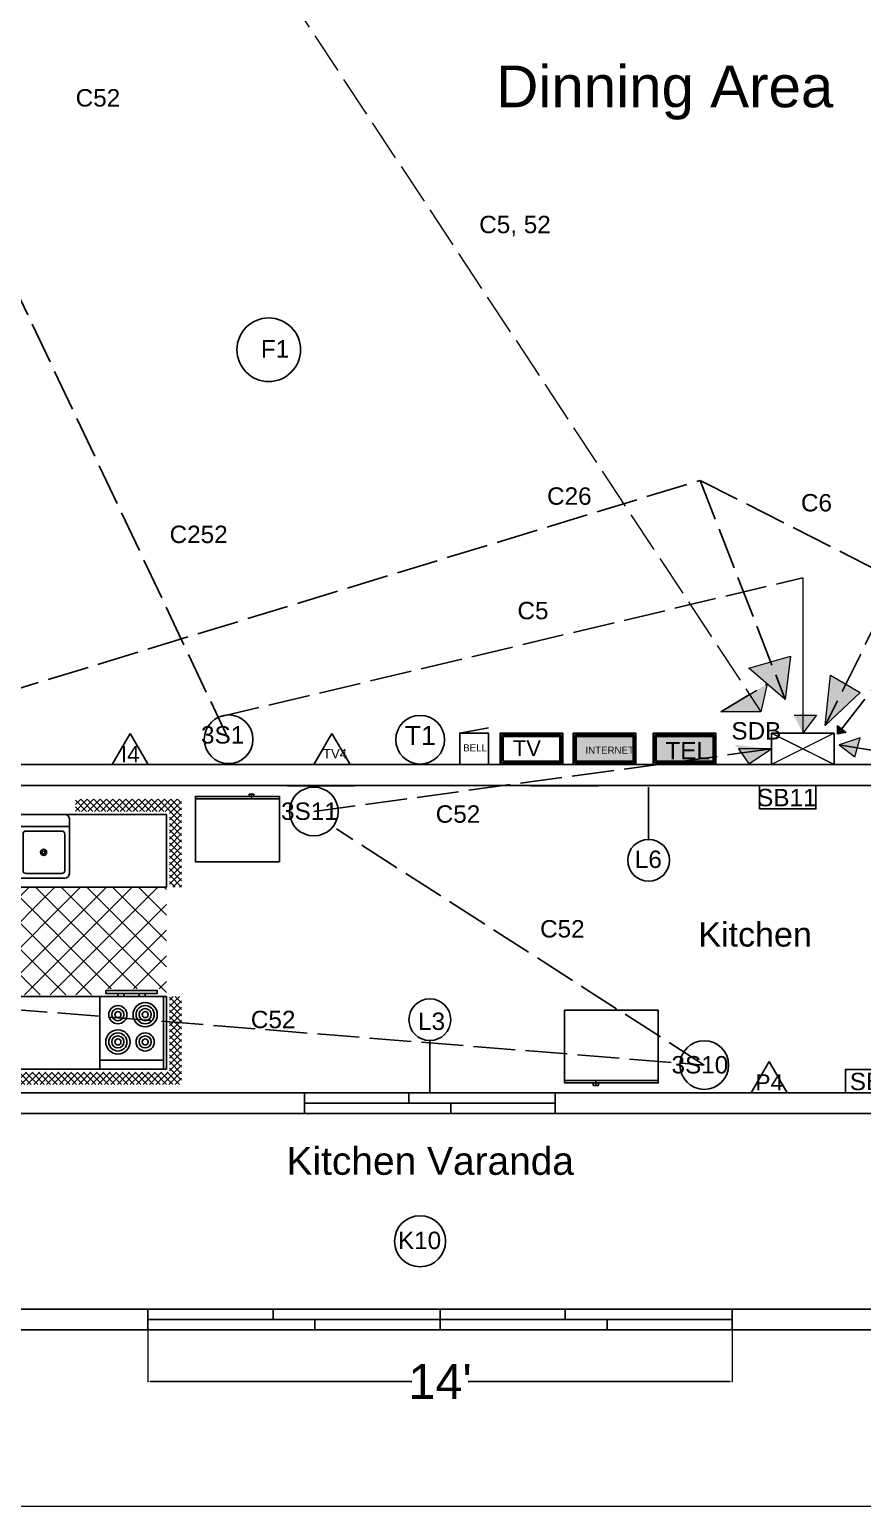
# Model space of a CAD drawing. Header units: inches. Extents: x 1396 to 31789, y 4626 to 27828.
# Drawn here: x 22813.2 to 23052.7, y 26054 to 26478.6 of the extents above; entities that cross this region are included whole.
import ezdxf
from ezdxf.enums import TextEntityAlignment as Align

# ---------------------------------------------------------------- set-up
doc = ezdxf.new("R2010")
doc.units = ezdxf.units.IN
doc.header["$MEASUREMENT"] = 0
doc.linetypes.add('ACAD_ISO02W100', pattern=[15, 12, -3])
doc.layers.add('bath', color=4, linetype='Continuous')
doc.layers.add('Heavy Load', color=3, linetype='ACAD_ISO02W100')
doc.layers.add('text', color=6, linetype='Continuous', lineweight=9)
doc.styles.add('Arial', font='arial.ttf')
doc.styles.get("Standard").update_dxf_attribs({"font": 'arial.ttf'})
doc.dimstyles.new('civil layout', dxfattribs={"dimtxt": 10, "dimasz": 0.625, "dimexe": 0.18, "dimexo": 0.0625, "dimgap": 0.09, "dimtad": 0, "dimtih": 1, "dimtoh": 1, "dimdec": 1, "dimzin": 0, "dimdsep": 46, "dimlunit": 4, "dimtxsty": 'Standard', "dimcen": 0.09, "dimclrd": 256, "dimclre": 256, "dimclrt": 256, "dimadec": 0, "dimazin": 0, "dimtfac": 1.5, "dimtdec": 1, "dimtofl": 0, "dimtmove": 0, "dimatfit": 0, "dimfxl": 1, "dimtolj": 1, "dimtzin": 0, "dimlwe": -1, "dimarcsym": 0})

# ---------------------------------------------------------------- blocks, each defined once
blk = doc.blocks.new('Faucet - single handle front')
for p, q in [((-2, 6), (-2, 5.5)), ((-1, 6), (-2, 6)), ((-0.5, 4), (-2, 5.5)), ((-2, 5.5), (-1, 5.5)), ((-1, 5.5), (-1, 6)), ((0.5, 4), (-1, 6)), ((-1, 5.5), (0.5, 4)), ((-0.25, 2), (3.75, 5)), ((3.75, 4.5), (3.75, 5)), ((3.75, 5), (4.75, 5)), ((4.75, 5), (4.75, 4.5)), ((-0.75, 3), (0.75, 3)), ((-0.75, 0.5), (-0.75, 3)), ((-0.75, 1), (0.75, 1)), ((-0.5, 4), (0.5, 4)), ((3.75, 4.5), (-0.25, 1.5)), ((-0.25, 1.5), (-0.25, 2)), ((0.75, 1.5), (-0.25, 1.5)), ((0.75, 1.5), (4.08742, 4.003)), ((0.75, 3), (0.75, 2.7386)), ((0.75, 1.5), (0.75, 0.5)), ((3.75, 4), (3.75, 4.5)), ((4.75, 4.5), (3.75, 4.5)), ((4.75, 4), (3.75, 4)), ((4.75, 4.5), (4.75, 4))]:
    blk.add_line(p, q)
blk.add_lwpolyline([(-6, 0), (-6, 0.5), (6, 0.5), (6, 0)], close=True)
for centre, start, end in [((1.25426, 3.0302), 151.0646, 180.8629), ((-1.25426, 3.0302), 359.1371, 28.93536)]:
    blk.add_arc(centre, 2.00448, start, end)
blk = doc.blocks.new('Kitchen Layout - 7 x 8 ft')
for p, q in [((-5, 81.32), (2.68, 89)), ((-5, 83.44), (0.56, 89)), ((-5, 85.56), (-1.56, 89)), ((-5, 87.68), (-3.68, 89)), ((-1, 84.97), (-5, 88.97)), ((1.09, 85), (-2.91, 89)), ((3.21, 85), (-0.79, 89)), ((0.81, 85), (4.81, 89)), ((5.34, 85), (1.34, 89)), ((2.93, 85), (6.93, 89)), ((7.46, 85), (3.46, 89)), ((5.05, 85), (9.05, 89)), ((9.58, 85), (5.58, 89)), ((7.17, 85), (11.17, 89)), ((11.7, 85), (7.7, 89)), ((9.29, 85), (13.29, 89)), ((13.82, 85), (9.82, 89)), ((11.41, 85), (15.41, 89)), ((15.94, 85), (11.94, 89)), ((13.53, 85), (17.53, 89)), ((18.06, 85), (14.06, 89)), ((15.65, 85), (19.65, 89)), ((20.18, 85), (16.18, 89)), ((17.78, 85), (21.78, 89)), ((22.31, 85), (18.31, 89)), ((19.9, 85), (23.9, 89)), ((24.43, 85), (20.43, 89)), ((22.02, 85), (26.02, 89)), ((26.55, 85), (22.55, 89)), ((24.14, 85), (28.14, 89)), ((28.67, 85), (24.67, 89)), ((26.26, 85), (30.26, 89)), ((30.79, 85), (26.79, 89)), ((28.38, 85), (32.38, 89)), ((32.91, 85), (28.91, 89)), ((30.5, 85), (34.5, 89)), ((35.03, 85), (31.03, 89)), ((32.63, 85), (36.63, 89)), ((37.16, 85), (33.16, 89)), ((34.75, 85), (38.75, 89)), ((39.28, 85), (35.28, 89)), ((36.87, 85), (40.87, 89)), ((41.4, 85), (37.4, 89)), ((38.99, 85), (42.99, 89)), ((43.52, 85), (39.52, 89)), ((41.11, 85), (45.11, 89)), ((45.64, 85), (41.64, 89)), ((43.23, 85), (47.23, 89)), ((47.76, 85), (43.76, 89)), ((45.35, 85), (49.35, 89)), ((49.88, 85), (45.88, 89)), ((47.47, 85), (51.47, 89)), ((52, 85), (48, 89)), ((49.6, 85), (53.6, 89)), ((54.13, 85), (50.13, 89)), ((51.72, 85), (55.72, 89)), ((56.25, 85), (52.25, 89)), ((53.84, 85), (57.84, 89)), ((58.37, 85), (54.37, 89)), ((55.96, 85), (59.96, 89)), ((60.49, 85), (56.49, 89)), ((58.08, 85), (62.08, 89)), ((62.61, 85), (58.61, 89)), ((60.2, 85), (64.2, 89)), ((64.73, 85), (60.73, 89)), ((62.32, 85), (66.32, 89)), ((66.85, 85), (62.85, 89)), ((64.45, 85), (68.45, 89)), ((68.97, 85), (64.97, 89)), ((66.57, 85), (70.57, 89)), ((71.1, 85), (67.1, 89)), ((68.69, 85), (72.69, 89)), ((73.22, 85), (69.22, 89)), ((70.81, 85), (74.81, 89)), ((75.34, 85), (71.34, 89)), ((72.93, 85), (76.93, 89)), ((77.46, 85), (73.46, 89)), ((75.05, 85), (79.05, 89)), ((79.58, 85), (75.58, 89)), ((77.17, 85), (81.17, 89)), ((81.7, 85), (77.7, 89)), ((79.29, 85), (83.29, 89)), ((83.82, 85), (79.82, 89)), ((81.42, 85), (85.42, 89)), ((85.95, 85), (81.95, 89)), ((83.54, 85), (87.54, 89)), ((88.07, 85), (84.07, 89)), ((85.66, 85), (89.66, 89)), ((90.19, 85), (86.19, 89)), ((87.78, 85), (91.78, 89)), ((92.31, 85), (88.31, 89)), ((89.9, 85), (93.9, 89)), ((94.43, 85), (90.43, 89)), ((92.02, 85), (96.02, 89)), ((96.55, 85), (92.55, 89)), ((94.14, 85), (98.14, 89)), ((101, 82.67), (94.67, 89)), ((96.27, 85), (100.27, 89)), ((101, 84.79), (96.79, 89)), ((101, 86.92), (98.92, 89)), ((-1, 82.85), (-5, 86.85)), ((-1, 80.73), (-5, 84.73)), ((-5, 79.19), (-1, 83.19)), ((34, 84), (96, 84)), ((34, 60), (34, 84)), ((96, 84), (96, 60)), ((97, 83.61), (101, 87.61)), ((97, 81.49), (101, 85.49)), ((101, 80.55), (97, 84.55)), ((97, 79.37), (101, 83.37)), ((-1, 78.61), (-5, 82.61)), ((-5, 77.07), (-1, 81.07)), ((-1, 76.49), (-5, 80.49)), ((-5, 74.95), (-1, 78.95)), ((-1, 74.36), (-5, 78.36)), ((74, 81), (95, 81)), ((101, 78.43), (97, 82.43)), ((97, 77.25), (101, 81.25)), ((101, 76.31), (97, 80.31)), ((97, 75.13), (101, 79.13)), ((101, 74.19), (97, 78.19)), ((-5, 72.83), (-1, 76.83)), ((-1, 72.24), (-5, 76.24)), ((-5, 70.71), (-1, 74.71)), ((-1, 70.12), (-5, 74.12)), ((97, 73.01), (101, 77.01)), ((101, 72.07), (97, 76.07)), ((97, 70.89), (101, 74.89)), ((101, 69.95), (97, 73.95)), ((-5, 68.59), (-1, 72.59)), ((-1, 68), (-5, 72)), ((-5, 66.47), (-1, 70.47)), ((-1, 65.88), (-5, 69.88)), ((-5, 64.35), (-1, 68.35)), ((97, 68.76), (101, 72.76)), ((101, 67.82), (97, 71.82)), ((97, 66.64), (101, 70.64)), ((101, 65.7), (97, 69.7)), ((97, 64.52), (101, 68.52)), ((-1, 63.76), (-5, 67.76)), ((-5, 62.22), (-1, 66.22)), ((-1, 61.64), (-5, 65.64)), ((-5, 60.1), (-1, 64.1)), ((-1, 59.52), (-5, 63.52)), ((101, 63.58), (97, 67.58)), ((97, 62.4), (101, 66.4)), ((101, 61.46), (97, 65.46)), ((97, 60.28), (101, 64.28)), ((100.34, 60), (97, 63.34)), ((-5, 57.98), (-1, 61.98)), ((-1, 57.39), (-5, 61.39)), ((-1.73, 56), (-5, 59.27)), ((-4.86, 56), (-1, 59.86)), ((10.4, 24), (45.9, 59.5)), ((18.88, 24), (54.38, 59.5)), ((27.37, 24), (62.87, 59.5)), ((33.03, 55.11), (37.41, 59.5)), ((96, 60), (34, 60)), ((35.85, 24), (71.35, 59.5)), ((76.2, 24), (40.7, 59.5)), ((84.68, 24), (49.18, 59.5)), ((93.17, 24), (57.67, 59.5)), ((61.31, 24), (96, 58.69)), ((96, 29.65), (66.15, 59.5)), ((80, 60), (80, 59)), ((82, 59), (82, 60)), ((87, 59), (87, 60)), ((89, 60), (89, 59)), ((98.22, 60), (97, 61.22)), ((98.84, 60), (101, 62.16)), ((100.96, 60), (101, 60.04)), ((-3.85, 56), (-5, 57.15)), ((-2.74, 56), (-1, 57.74)), ((0, 57), (33, 57)), ((0, 30.57), (24.43, 55)), ((0, 39.06), (15.94, 55)), ((0, 47.54), (7.46, 55)), ((1.91, 24), (32.91, 55)), ((33.77, 24), (2.77, 55)), ((42.26, 24), (11.26, 55)), ((50.74, 24), (19.74, 55)), ((59.23, 24), (28.23, 55)), ((31, 55), (31, 56)), ((32, 55), (31, 55)), ((32, 56), (32, 55)), ((67.71, 24), (33.68, 58.04)), ((44.34, 24), (77.84, 57.5)), ((52.82, 24), (86.32, 57.5)), ((96, 38.14), (76.64, 57.5)), ((96, 46.63), (85.13, 57.5)), ((96, 55.11), (93.57, 57.54)), ((25.29, 24), (0, 49.29)), ((69.79, 24), (96, 50.21)), ((16.8, 24), (0, 40.8)), ((78.28, 24), (96, 41.72)), ((8.32, 24), (0, 32.32)), ((86.76, 24), (96, 33.24)), ((95.25, 24), (96, 24.75)), ((-5, 21.92), (-2.92, 24)), ((-5, 19.8), (-1, 23.8)), ((-1, 19.21), (-5, 23.21)), ((-5, 17.68), (-1, 21.68)), ((-1, 17.09), (-5, 21.09)), ((-5, 15.55), (-1, 19.55)), ((-1, 21.33), (-3.67, 24)), ((-1, 23.45), (-1.55, 24)), ((0, 24), (96, 24)), ((0, 0), (0, 24)), ((96, 24), (96, 0)), ((97, 22.1), (98.9, 24)), ((97, 19.97), (101, 23.97)), ((101, 19.03), (97, 23.03)), ((97, 17.85), (101, 21.85)), ((101, 16.91), (97, 20.91)), ((97, 15.73), (101, 19.73)), ((101, 21.16), (98.16, 24)), ((101, 23.28), (100.28, 24)), ((-1, 14.97), (-5, 18.97)), ((-5, 13.43), (-1, 17.43)), ((-1, 12.85), (-5, 16.85)), ((-5, 11.31), (-1, 15.31)), ((-1, 10.73), (-5, 14.73)), ((47.25, 6.5), (47.25, 18.5)), ((48.75, 18.5), (48.75, 6.5)), ((101, 14.79), (97, 18.79)), ((97, 13.61), (101, 17.61)), ((101, 12.67), (97, 16.67)), ((97, 11.49), (101, 15.49)), ((-5, 9.19), (-1, 13.19)), ((-1, 8.6), (-5, 12.6)), ((-5, 7.07), (-1, 11.07)), ((-1, 6.48), (-5, 10.48)), ((101, 10.55), (97, 14.55)), ((97, 9.37), (101, 13.37)), ((101, 8.43), (97, 12.43)), ((97, 7.25), (101, 11.25)), ((101, 6.31), (97, 10.31)), ((-5, 4.95), (-1, 8.95)), ((-1, 4.36), (-5, 8.36)), ((-5, 2.83), (-1, 6.83)), ((-1, 2.24), (-5, 6.24)), ((97, 5.12), (101, 9.12)), ((101, 4.18), (97, 8.18)), ((97, 3), (101, 7)), ((101, 2.06), (97, 6.06)), ((97, 0.88), (101, 4.88)), ((-5, 0.71), (-1, 4.71)), ((-1, 0.12), (-5, 4.12)), ((-5, -1.42), (-1, 2.58)), ((2, -5), (-5, 2)), ((-5, -3.54), (-1, 0.46)), ((96, 0), (0, 0)), ((64, 4), (32, 4)), ((93.24, -5), (101, 2.76)), ((95.36, -5), (101, 0.64)), ((101, -0.06), (97, 3.94)), ((101, -2.18), (97, 1.82)), ((-0.12, -5), (-5, -0.12)), ((-2.25, -5), (-5, -2.25)), ((-4.37, -5), (-5, -4.37)), ((-4.34, -5), (-0.34, -1)), ((-2.22, -5), (1.78, -1)), ((-0.1, -5), (3.9, -1)), ((4.12, -5), (0.12, -1)), ((2.02, -5), (6.02, -1)), ((6.24, -5), (2.24, -1)), ((4.14, -5), (8.14, -1)), ((8.36, -5), (4.36, -1)), ((6.27, -5), (10.27, -1)), ((10.48, -5), (6.48, -1)), ((8.39, -5), (12.39, -1)), ((12.6, -5), (8.6, -1)), ((10.51, -5), (14.51, -1)), ((14.73, -5), (10.73, -1)), ((12.63, -5), (16.63, -1)), ((16.85, -5), (12.85, -1)), ((14.75, -5), (18.75, -1)), ((18.97, -5), (14.97, -1)), ((16.87, -5), (20.87, -1)), ((21.09, -5), (17.09, -1)), ((18.99, -5), (22.99, -1)), ((23.21, -5), (19.21, -1)), ((21.11, -5), (25.11, -1)), ((25.33, -5), (21.33, -1)), ((23.24, -5), (27.24, -1)), ((27.45, -5), (23.45, -1)), ((25.36, -5), (29.36, -1)), ((29.57, -5), (25.57, -1)), ((27.48, -5), (30, -2.48)), ((30, -3.3), (27.7, -1)), ((29.6, -5), (30, -4.6)), ((30, -1.18), (29.82, -1)), ((66, -2.54), (67.54, -1)), ((66, -4.66), (69.66, -1)), ((69.88, -5), (66, -1.12)), ((67.76, -5), (66, -3.24)), ((67.78, -5), (71.78, -1)), ((72, -5), (68, -1)), ((69.9, -5), (73.9, -1)), ((74.12, -5), (70.12, -1)), ((72.03, -5), (76.03, -1)), ((76.24, -5), (72.24, -1)), ((74.15, -5), (78.15, -1)), ((78.36, -5), (74.36, -1)), ((76.27, -5), (80.27, -1)), ((80.49, -5), (76.49, -1)), ((78.39, -5), (82.39, -1)), ((82.61, -5), (78.61, -1)), ((80.51, -5), (84.51, -1)), ((84.73, -5), (80.73, -1)), ((82.63, -5), (86.63, -1)), ((86.85, -5), (82.85, -1)), ((84.75, -5), (88.75, -1)), ((88.97, -5), (84.97, -1)), ((86.88, -5), (90.88, -1)), ((91.09, -5), (87.09, -1)), ((89, -5), (93, -1)), ((93.21, -5), (89.21, -1)), ((91.12, -5), (95.12, -1)), ((95.34, -5), (91.34, -1)), ((97.46, -5), (93.46, -1)), ((99.58, -5), (95.58, -1)), ((101, -4.3), (97, -0.3)), ((97.48, -5), (101, -1.48)), ((99.6, -5), (101, -3.6))]:
    blk.add_line(p, q)
for points in [[(0, 56), (0, 84), (33, 84), (33, 56)], [(74, 60), (74, 84), (95, 84), (95, 60)], [(76, 58), (76, 59), (93, 59), (93, 58)]]:
    blk.add_lwpolyline(points, close=True)
for points in [[(32, 1.5), (32, 19.5)], [(33.5, 21), (62.5, 21)], [(34.5, 19.5), (46.25, 19.5)], [(49.75, 19.5), (61.5, 19.5)], [(64, 19.5), (64, 1.5)], [(33.5, 6.5), (33.5, 18.5)], [(62.5, 18.5), (62.5, 6.5)], [(46.25, 5.5), (34.5, 5.5)], [(61.5, 5.5), (49.75, 5.5)], [(62.5, 0), (33.5, 0)]]:
    blk.add_lwpolyline(points)
for centre, radius in [((80, 75), 4), ((80, 75), 3), ((89, 75), 3), ((80, 75), 2), ((80, 75), 1), ((89, 75), 2), ((89, 75), 1), ((80, 66), 3), ((89, 66), 4), ((89, 66), 3), ((80, 66), 2), ((80, 66), 1), ((89, 66), 2), ((89, 66), 1), ((40.5, 12.5), 1), ((40.5, 12.5), 0.5), ((55.5, 12.5), 1), ((55.5, 12.5), 0.5)]:
    blk.add_circle(centre, radius)
for centre, radius, start, end in [((33.5, 19.5), 1.5, 90, 180), ((34.5, 18.5), 1, 90, 180), ((46.25, 18.5), 1, 0, 90), ((49.75, 18.5), 1, 90, 180), ((61.5, 18.5), 1, 0, 90), ((62.5, 19.5), 1.5, 0, 90), ((34.5, 6.5), 1, 180, 270), ((46.25, 6.5), 1, 270, 0), ((49.75, 6.5), 1, 180, 270), ((61.5, 6.5), 1, 270, 0), ((33.5, 1.5), 1.5, 180, 270), ((62.5, 1.5), 1.5, 270, 0)]:
    blk.add_arc(centre, radius, start, end)
blk = doc.blocks.new('kitchen')
for name, p in [('Kitchen Layout - 7 x 8 ft', (-101, 3.6)), ('Faucet - single handle front', (-85.44, 6.84))]:
    blk.add_blockref(name, p)
blk = doc.blocks.new('Refrigerator-2 door - 36 in top')
for p, q in [((0, -26.999999), (36, -26.999999)), ((11, -27.999999), (11, -28.999999)), ((12, -26.999999), (12, -28.999999)), ((13, -28.999999), (13, -27.999999)), ((11, -28.999999), (13, -28.999999))]:
    blk.add_line(p, q)
blk.add_lwpolyline([(0, -27.999999), (0, 0), (36, 0), (36, -27.999999)], close=True)
blk = doc.blocks.new('*D312')
at = {"layer": 'Defpoints', "color": 0, "transparency": 16777216}
for p in [(22847.26, 26107.71), (23015.26, 26107.71), (23015.26, 26089.88)]:
    blk.add_point(p, dxfattribs=at)
at = {"layer": 'text', "transparency": 16777216}
for p, q in [((22847.26, 26107.64), (22847.26, 26089.7)), ((23015.26, 26107.64), (23015.26, 26089.7))]:
    blk.add_line(p, q, dxfattribs=at)
at = {"layer": 'text', "lineweight": -2, "transparency": 16777216}
for p, q in [((22847.88, 26089.88), (22923.15, 26089.88)), ((23014.63, 26089.88), (22939.36, 26089.88))]:
    blk.add_line(p, q, dxfattribs=at)
at = {"layer": 'text', "transparency": 16777216}
for points in [[(22847.88, 26089.99), (22847.88, 26089.78), (22847.26, 26089.88)], [(23014.63, 26089.99), (23014.63, 26089.78), (23015.26, 26089.88)]]:
    blk.add_solid(points, dxfattribs=at)
at = {"layer": 'text', "transparency": 16777216, "insert": (22931.26, 26089.88), "char_height": 10, "attachment_point": 5}
blk.add_mtext("\\A1;14'", dxfattribs=at)

msp = doc.modelspace()

# ---------------------------------------------------------------- hatches: boundary and pattern name
at = {"true_color": 0x2776bb}
h = msp.add_hatch(color=152, dxfattribs=at)
h.dxf.hatch_style = 1
h.paths.add_polyline_path([(22970.4, 26268.21), (22986.73, 26268.21), (22986.73, 26275.32), (22970.4, 26275.32)])
at = {"true_color": 0x727430}
h = msp.add_hatch(color=67, dxfattribs=at)
h.dxf.hatch_style = 1
h.paths.add_polyline_path([(23009.73, 26268.21), (23009.73, 26275.32), (22993.4, 26275.32), (22993.4, 26268.21)])
at = {"layer": 'text'}
h = msp.add_hatch(color=3, dxfattribs=at)
h.dxf.hatch_style = 1
h.paths.add_polyline_path([(23026.29, 26296.79), (23020, 26294.96), (23030.5, 26285.96)])
h.paths.add_polyline_path([(23032, 26298.46), (23026.29, 26296.79), (23030.5, 26285.96)])
at = {"layer": 'text', "linetype": 'ACAD_ISO02W100'}
h = msp.add_hatch(color=3, dxfattribs=at)
h.dxf.hatch_style = 1
h.paths.add_polyline_path([(23020.22, 26287.42), (23012, 26282.46), (23023.5, 26282.46)])
h.paths.add_polyline_path([(23025.25, 26290.46), (23020.22, 26287.42), (23023.5, 26282.46)])
at = {"layer": 'text'}
h = msp.add_hatch(color=3, dxfattribs=at)
h.dxf.hatch_style = 1
h.paths.add_polyline_path([(23047.89, 26290.38), (23043.5, 26292.96), (23042, 26278.46)])
h.paths.add_polyline_path([(23052, 26287.96), (23047.89, 26290.38), (23042, 26278.46)])
h = msp.add_hatch(color=3, dxfattribs=at)
h.dxf.hatch_style = 1
h.paths.add_polyline_path([(23039.5, 26281.46), (23036.25, 26281.46), (23035.5, 26276.26)])
h.paths.add_polyline_path([(23036.25, 26281.46), (23033, 26281.46), (23035.5, 26276.26)])
h = msp.add_hatch(color=3, dxfattribs=at)
h.dxf.hatch_style = 1
h.paths.add_polyline_path([(23046.7, 26277.5), (23045.5, 26278.46), (23045.5, 26275.96)])
h.paths.add_polyline_path([(23048, 26276.46), (23046.7, 26277.5), (23045.5, 26275.96)])
h = msp.add_hatch(color=3, dxfattribs=at)
h.dxf.hatch_style = 1
h.paths.add_polyline_path([(23026.5, 26271.76), (23016, 26272.96), (23017, 26271.76)])
h.paths.add_polyline_path([(23026.5, 26271.76), (23017, 26271.76), (23020, 26267.46)])
h = msp.add_hatch(color=3, dxfattribs=at)
h.dxf.hatch_style = 1
h.paths.add_polyline_path([(23052, 26274.96), (23046, 26272.96), (23051.22, 26272.09)])
h.paths.add_polyline_path([(23051.22, 26272.09), (23046, 26272.96), (23050.5, 26269.46)])

# ---------------------------------------------------------------- linework, layer by layer
at = {"color": 0}
for p, q in [((22837, 26267.26), (22842.18, 26276.24)), ((22842.18, 26276.24), (22847.37, 26267.26)), ((22895, 26267.26), (22900.18, 26276.24)), ((22900.18, 26276.24), (22905.37, 26267.26)), ((22837, 26267.26), (22847.37, 26267.26)), ((22895, 26267.26), (22905.37, 26267.26)), ((23020.7, 26172.9), (23025.88, 26181.88)), ((23025.88, 26181.88), (23031.07, 26172.9)), ((23020.7, 26172.9), (23031.07, 26172.9))]:
    msp.add_line(p, q, dxfattribs=at)
at = {"color": 7}
for p, q in [((22936.92, 26276.32), (22945.13, 26277.81)), ((22763.25, 26267.26), (23055.31, 26267.26)), ((22763.25, 26261.26), (23055.31, 26261.26))]:
    msp.add_line(p, q, dxfattribs=at)
for p, q in [((22868.28, 26267.26), (22887.67, 26267.26)), ((22906.74, 26261.19), (22887.35, 26261.19)), ((22976.74, 26261.19), (22957.35, 26261.19)), ((22991.2, 26245.73), (22991.2, 26260.72)), ((22928.3, 26187.9), (22928.3, 26172.9))]:
    msp.add_line(p, q)
at = {"color": 143, "true_color": 0x7aafdf}
for p, q in [((22892.3, 26169.9), (22964.3, 26169.9)), ((22922.3, 26172.9), (22922.3, 26169.9)), ((22934.3, 26166.87), (22934.3, 26169.9))]:
    msp.add_line(p, q, dxfattribs=at)
for points in [[(23420.7, 26104.71), (22568.7, 26104.71), (22568.7, 26716.71), (23420.7, 26716.71), (23420.7, 26385.14)], [(23055.31, 26172.9), (22801.28, 26172.9)], [(23099.31, 26166.9), (23099.31, 26110.71), (22763.2, 26110.71)], [(22763.2, 26110.71), (23099.31, 26110.71), (23099.31, 26166.9)], [(23055.31, 26166.9), (22763.2, 26166.9)], [(22863.44, 26110.71), (22869.44, 26110.71)], [(22757.2, 26104.71), (23105.31, 26104.71)], [(22869.44, 26104.71), (22863.44, 26104.71)]]:
    msp.add_lwpolyline(points)
at = {"color": 7}
msp.add_lwpolyline([(22936.92, 26267.26), (22945.13, 26267.26), (22945.13, 26276.32), (22936.92, 26276.32)], close=True, dxfattribs=at)
for points in [[(22948.52, 26267.26), (22966.52, 26267.26), (22966.52, 26276.26), (22948.52, 26276.26)], [(22969.53, 26267.26), (22987.53, 26267.26), (22987.53, 26276.26), (22969.53, 26276.26)], [(22992.53, 26267.26), (23010.53, 26267.26), (23010.53, 26276.26), (22992.53, 26276.26)], [(23026.5, 26267.26), (23044.5, 26267.26), (23044.5, 26276.26), (23026.5, 26276.26)], [(22949.4, 26268.21), (22965.72, 26268.21), (22965.72, 26275.32), (22949.4, 26275.32)], [(22970.4, 26268.21), (22986.73, 26268.21), (22986.73, 26275.32), (22970.4, 26275.32)], [(22993.4, 26268.21), (23009.73, 26268.21), (23009.73, 26275.32), (22993.4, 26275.32)], [(23023.08, 26254.53), (23039.28, 26254.53), (23039.28, 26261.26), (23023.08, 26261.26)], [(23047.78, 26172.9), (23062.84, 26172.9), (23062.84, 26179.63), (23047.78, 26179.63)]]:
    msp.add_lwpolyline(points, close=True)
at = {"color": 4}
for points in [[(22948.95, 26267.73), (22966.09, 26267.73), (22966.09, 26275.79), (22948.95, 26275.79)], [(22969.95, 26267.73), (22987.09, 26267.73), (22987.09, 26275.79), (22969.95, 26275.79)], [(22992.95, 26267.73), (23010.09, 26267.73), (23010.09, 26275.79), (22992.95, 26275.79)]]:
    msp.add_lwpolyline(points, close=True, dxfattribs=at)
at = {"color": 143, "true_color": 0x7aafdf}
for points in [[(22892.3, 26166.9), (22964.3, 26166.9), (22964.3, 26172.9), (22892.3, 26172.9)], [(22847.26, 26104.71), (22931.26, 26104.71), (22931.26, 26110.71), (22847.26, 26110.71)], [(22883.26, 26107.71), (22931.26, 26107.71), (22931.26, 26110.71), (22883.26, 26110.71)], [(22931.26, 26104.71), (23015.26, 26104.71), (23015.26, 26110.71), (22931.26, 26110.71)], [(22967.26, 26107.71), (23015.26, 26107.71), (23015.26, 26110.71), (22967.26, 26110.71)], [(22847.26, 26104.71), (22895.26, 26104.71), (22895.26, 26107.71), (22847.26, 26107.71)], [(22931.26, 26104.71), (22979.26, 26104.71), (22979.26, 26107.71), (22931.26, 26107.71)]]:
    msp.add_lwpolyline(points, close=True, dxfattribs=at)
for centre, radius in [((22882, 26386.53), 9.14), ((22870.46, 26274.53), 7), ((22925.53, 26274.4), 7), ((22894.96, 26253.77), 7), ((22991.2, 26239.73), 6), ((22928.3, 26193.9), 6), ((23007.2, 26180.87), 7), ((22925.5, 26130.21), 7.35)]:
    msp.add_circle(centre, radius)
at = {"layer": 'Heavy Load'}
msp.add_line((23251.41, 26702.53), (23042, 26278.46), dxfattribs=at)
at = {"layer": 'Heavy Load', "color": 3}
for p, q in [((23256, 26546.46), (23045.5, 26275.96)), ((22870.46, 26274.53), (22790.48, 26443.65)), ((22574.7, 26217.17), (23006, 26348.96)), ((23006, 26348.96), (23345.66, 26176.78)), ((23006, 26348.96), (23030.5, 26285.96)), ((22867.46, 26280.86), (23035.5, 26320.96)), ((23161.03, 26253.9), (23046, 26272.96)), ((22894.96, 26253.77), (23026.5, 26271.76)), ((23007.2, 26180.87), (22901.49, 26248.74)), ((22746.53, 26201.9), (23007.2, 26180.87))]:
    msp.add_line(p, q, dxfattribs=at)
at = {"layer": 'text', "color": 3, "linetype": 'ACAD_ISO02W100'}
for p, q in [((22878.72, 26501.82), (23023.5, 26282.46)), ((23012, 26282.46), (23025.25, 26290.46)), ((23025.25, 26290.46), (23023.5, 26282.46)), ((23020.22, 26287.42), (23012, 26282.46)), ((23023.5, 26282.46), (23012, 26282.46))]:
    msp.add_line(p, q, dxfattribs=at)
at = {"layer": 'text', "color": 3}
for p, q in [((23035.5, 26320.96), (23035.5, 26276.26)), ((23020, 26294.96), (23032, 26298.46)), ((23032, 26298.46), (23030.5, 26285.96)), ((23030.5, 26285.96), (23020, 26294.96)), ((23042, 26278.46), (23043.5, 26292.96)), ((23043.5, 26292.96), (23052, 26287.96)), ((23052, 26287.96), (23042, 26278.46)), ((23033, 26281.46), (23039.5, 26281.46)), ((23039.5, 26281.46), (23035.5, 26276.26)), ((23045.5, 26275.96), (23045.5, 26278.46)), ((23045.5, 26278.46), (23048, 26276.46)), ((23048, 26276.46), (23045.5, 26275.96)), ((23052, 26274.96), (23046, 26272.96)), ((23046, 26272.96), (23050.5, 26269.46)), ((23050.5, 26269.46), (23052, 26274.96)), ((23026.5, 26271.76), (23017, 26271.76)), ((23017, 26271.76), (23020, 26267.46)), ((23020, 26267.46), (23026.5, 26271.76))]:
    msp.add_line(p, q, dxfattribs=at)
at = {"layer": 'text', "color": 7, "linetype": 'ACAD_ISO02W100'}
msp.add_line((23026.5, 26276.26), (23044.5, 26267.26), dxfattribs=at)
at = {"layer": 'text', "color": 7}
for p, q in [((23044.5, 26267.26), (23026.5, 26276.26)), ((23026.5, 26276.26), (23044.5, 26276.26)), ((23044.5, 26276.26), (23026.5, 26267.26)), ((23026.5, 26267.26), (23044.5, 26267.26))]:
    msp.add_line(p, q, dxfattribs=at)
at = {"layer": 'text', "color": 0}
msp.add_lwpolyline([(22454.5, 26850), (23582.5, 26850), (23582.5, 26053.96), (22454.5, 26053.96)], close=True, dxfattribs=at)

# ---------------------------------------------------------------- block references
at = {"xscale": -0.8721874657690428, "yscale": 0.8721874657690428, "zscale": 0.8721874657690428, "rotation": 180}
msp.add_blockref('kitchen', (22856.95, 26256.07), dxfattribs=at)
at = {"layer": 'bath', "xscale": 0.6709592494246155, "yscale": 0.6709592494246155, "zscale": 0.6709592494246155, "rotation": 180}
msp.add_blockref('Refrigerator-2 door - 36 in top', (22885.08, 26239.34), dxfattribs=at)
at = {"layer": 'bath', "xscale": 0.7474421089421337, "yscale": 0.7474421089421337, "zscale": 0.7474421089421337}
msp.add_blockref('Refrigerator-2 door - 36 in top', (22967.05, 26196.64), dxfattribs=at)

# ---------------------------------------------------------------- texts
for s, p in [('C52', (22826.5, 26456.45)), ('C5, 52', (22942.5, 26420.04)), ('F1', (22879.74, 26384.28)), ('C26', (22962, 26341.96)), ('C6', (23035, 26340.04)), ('C252', (22853.5, 26330.95)), ('C5', (22953.5, 26309.04)), ('SDB', (23015, 26274.46)), ('SB11', (23022.39, 26255.27)), ('C52', (22930, 26250.54)), ('L6', (22987.24, 26237.53)), ('C52', (22960, 26217.54)), ('C52', (22876.86, 26191.47)), ('L3', (22924.93, 26190.96)), ('SB9', (23049.03, 26173.65)), ('K10', (22919.14, 26127.96))]:
    msp.add_text(s, height=5).set_placement(p)
at = {"color": 0, "style": 'Arial'}
for s, p in [('I4', (22842.18, 26270.25)), ('P4', (23025.88, 26175.9))]:
    msp.add_text(s, height=4.666, dxfattribs=at).set_placement(p, align=Align.MIDDLE_CENTER)
at = {"insert": (22947.41, 26468.24), "char_height": 12, "attachment_point": 1}
msp.add_mtext_dynamic_manual_height_columns('{\\C6;Dinning Area}', width=149.0576, gutter_width=1, heights=[0], dxfattribs=at)
at = {"width": 10, "attachment_point": 6}
for s, insert, char_height in [('3S1', (22874.96, 26275.77), 5), ('T1', (22930.03, 26275.64), 5.5), ('3S11', (22901.86, 26253.82), 5), ('3S10', (23014.1, 26180.92), 5)]:
    msp.add_mtext(s, dxfattribs=dict(at, insert=insert, char_height=char_height))
at = {"color": 7, "attachment_point": 1}
for s, width, insert, char_height in [('BELL', 5, (22937.9, 26273.07), 2), ('TV', 14.2018, (22952.21, 26274.21), 4.5), ('INTERNET', 11.1162, (22973.03, 26272.4), 2), ('TEL', 10, (22996.02, 26273.76), 5)]:
    msp.add_mtext_dynamic_manual_height_columns(s, width=width, gutter_width=1, heights=[0], dxfattribs=dict(at, insert=insert, char_height=char_height))
at = {"layer": 'bath', "color": 4, "linetype": 'ACAD_ISO02W100', "insert": (22897.59, 26271.75), "char_height": 2.7, "attachment_point": 1}
msp.add_mtext_dynamic_manual_height_columns('{\\C31;\\c6737150;TV4}', width=7.776, gutter_width=0.9, heights=[0], dxfattribs=at)
at = {"layer": 'text', "insert": (23005.5, 26221.93), "char_height": 7, "attachment_point": 1}
msp.add_mtext_dynamic_manual_height_columns('Kitchen', width=32.7734, gutter_width=1, heights=[0], dxfattribs=at)
at = {"layer": 'text', "color": 0, "insert": (22887.13, 26157.31), "char_height": 8, "attachment_point": 1}
msp.add_mtext_dynamic_manual_height_columns('{\\C256;Kitchen Varanda}', width=89.002, gutter_width=1, heights=[21.46], dxfattribs=at)

# ---------------------------------------------------------------- dimensions: what is measured, and where the dimension line sits
at = {"layer": 'text', "color": 7}
dim = msp.add_linear_dim(base=(23015.26, 26089.88), p1=(22847.26, 26107.71), p2=(23015.26, 26107.71), dimstyle='civil layout', dxfattribs=at)
dim.commit()
dim.dimension.update_dxf_attribs({"geometry": '*D312', "text_midpoint": (22931.26, 26089.88)})

doc.saveas('drawing.dxf')
